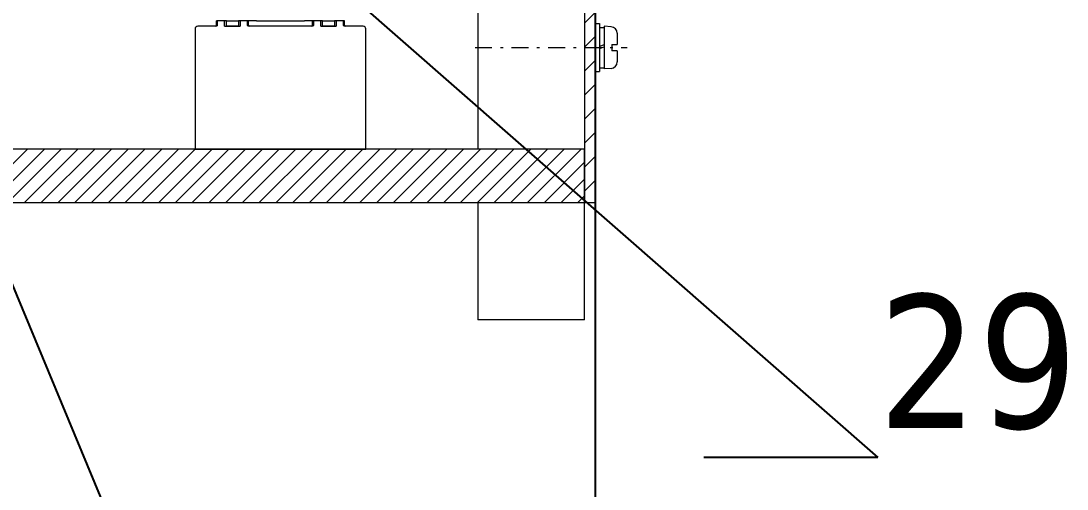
# Model space of a CAD drawing. Header units: millimetres. Extents: x 651 to 8859, y -354 to 894.
# Drawn here: x 2696.18 to 2735.39, y 49.78 to 67.32 of the extents above; entities that cross this region are included whole.
import ezdxf
from ezdxf import colors
from ezdxf.entities.mleader import LeaderData, LeaderLine
from ezdxf.math import Vec2, Vec3

# ---------------------------------------------------------------- set-up
doc = ezdxf.new("R2010")
doc.units = ezdxf.units.MM
doc.linetypes.add('DASHDOT2', pattern=[12.7, 6.35, -3.175, 0, -3.175])
doc.layers.get('0').update_dxf_attribs({"lineweight": 18})
for name, color, linetype, lineweight in [('cienka', 7, 'Continuous', 9), ('Kreskowanie (ISO)', 7, 'Continuous', 9), ('Widoczne (ISO)', 7, 'Continuous', 18), ('Widoczne wąskie (ISO)', 7, 'Continuous', 9)]:
    doc.layers.add(name, color=color, linetype=linetype, lineweight=lineweight)
doc.styles.get("Standard").update_dxf_attribs({"font": 'tahoma.ttf'})
doc.dimstyles.new('5', dxfattribs={"dimtxt": 3, "dimasz": 2.5, "dimexe": 0.18, "dimexo": 0.0625, "dimgap": 0.09, "dimtad": 0, "dimtih": 1, "dimtoh": 1, "dimdec": 0, "dimlfac": 5, "dimzin": 0, "dimdsep": 46, "dimtxsty": 'Standard', "dimcen": 0.09, "dimadec": 0, "dimazin": 0, "dimtfac": 1, "dimtdec": 0, "dimtofl": 0, "dimtmove": 0, "dimatfit": 3, "dimfxl": 1, "dimtolj": 1, "dimtzin": 0, "dimarcsym": 0})

# ---------------------------------------------------------------- blocks, each defined once
blk = doc.blocks.new('*U194')
at = {"layer": 'Widoczne wąskie (ISO)', "color": 0, "linetype": 'DASHDOT2', "ltscale": 0.1, "transparency": 16777216}
blk.add_line((-3.58, 0), (2.123, 0), dxfattribs=at)
blk = doc.blocks.new('_Dot')
at = {"color": 0, "linetype": 'ByBlock', "lineweight": -2}
blk.add_line((-0.5, 0), (-1, 0), dxfattribs=at)
at = {"color": 0, "linetype": 'ByBlock', "const_width": 0.5}
blk.add_lwpolyline([(-0.25, 0, 1), (0.25, 0, 1)], format="xyb", close=True, dxfattribs=at)
blk = doc.blocks.new('*D304')
at = {"layer": 'cienka', "color": 0, "lineweight": -2, "transparency": 16777216}
for p, q in [((2596.908, 83.338), (2596.908, 30.838)), ((2717.708, 83.338), (2717.708, 30.838)), ((2599.408, 31.018), (2653.976, 31.018)), ((2715.208, 31.018), (2660.64, 31.018))]:
    blk.add_line(p, q, dxfattribs=at)
at = {"layer": 'cienka', "color": 0, "transparency": 16777216}
for points in [[(2599.408, 31.435), (2599.408, 30.602), (2596.908, 31.018)], [(2715.208, 31.435), (2715.208, 30.602), (2717.708, 31.018)]]:
    blk.add_solid(points, dxfattribs=at)
at = {"layer": 'Defpoints', "color": 0, "transparency": 16777216}
for p in [(2596.908, 83.401), (2717.708, 83.401), (2717.708, 31.018)]:
    blk.add_point(p, dxfattribs=at)
at = {"layer": 'cienka', "color": 0, "transparency": 16777216, "insert": (2657.308, 31.018), "char_height": 3, "attachment_point": 5}
blk.add_mtext('\\A1;604', dxfattribs=at)

msp = doc.modelspace()

# ---------------------------------------------------------------- hatches: boundary and pattern name
at = {"layer": 'Kreskowanie (ISO)'}
h = msp.add_hatch(dxfattribs=at)
h.set_pattern_fill('ANSI31', color=256, scale=0.2, style=0)
h.paths.add_polyline_path([(2717.708, 106.281), (2717.308, 106.281), (2717.308, 105.081), (2717.308, 91.321), (2717.308, 89.321), (2717.308, 62.521), (2717.308, 60.521), (2717.708, 60.521)])
h = msp.add_hatch(dxfattribs=at)
h.set_pattern_fill('ANSI31', color=256, scale=0.14, style=0)
h.paths.add_polyline_path([(2597.308, 60.521), (2717.308, 60.521), (2717.308, 62.521), (2709.108, 62.521), (2702.708, 62.521), (2597.308, 62.521)])

# ---------------------------------------------------------------- linework, layer by layer
at = {"layer": 'Widoczne (ISO)'}
for p, q in [((2717.308, 106.281), (2717.308, 60.521)), ((2717.708, 60.521), (2717.708, 106.281)), ((2713.308, 75.661), (2713.308, 62.521)), ((2703.5, 67.121), (2702.808, 67.121)), ((2703.542, 67.321), (2703.508, 67.321)), ((2703.508, 67.161), (2703.508, 67.321)), ((2703.884, 67.321), (2703.542, 67.321)), ((2703.542, 67.321), (2703.542, 67.161)), ((2703.816, 67.121), (2704.4, 67.121)), ((2703.884, 67.121), (2703.884, 67.321)), ((2703.884, 67.321), (2704.331, 67.321)), ((2704.331, 67.121), (2703.884, 67.121)), ((2704.331, 67.321), (2704.331, 67.121)), ((2704.674, 67.321), (2704.331, 67.321)), ((2704.674, 67.161), (2704.674, 67.321)), ((2704.708, 67.321), (2704.674, 67.321)), ((2705.008, 67.321), (2704.708, 67.321)), ((2704.708, 67.161), (2704.708, 67.321)), ((2707.1, 67.121), (2704.716, 67.121)), ((2705.008, 67.321), (2706.808, 67.321)), ((2707.108, 67.321), (2706.808, 67.321)), ((2707.142, 67.321), (2707.108, 67.321)), ((2707.108, 67.161), (2707.108, 67.321)), ((2707.484, 67.321), (2707.142, 67.321)), ((2707.142, 67.321), (2707.142, 67.161)), ((2707.416, 67.121), (2708, 67.121)), ((2707.484, 67.121), (2707.484, 67.321)), ((2707.484, 67.321), (2707.931, 67.321)), ((2707.931, 67.121), (2707.484, 67.121)), ((2708.274, 67.321), (2707.931, 67.321)), ((2707.931, 67.321), (2707.931, 67.121)), ((2708.274, 67.161), (2708.274, 67.321)), ((2708.308, 67.321), (2708.274, 67.321)), ((2708.308, 67.161), (2708.308, 67.321)), ((2709.008, 67.121), (2708.316, 67.121)), ((2717.708, 67.221), (2717.868, 67.221)), ((2717.868, 67.221), (2717.868, 65.421)), ((2717.868, 67.076), (2718.048, 67.076)), ((2718.048, 67.121), (2718.048, 65.521)), ((2718.309, 67.098), (2718.048, 67.121)), ((2702.708, 67.021), (2702.708, 62.521)), ((2709.108, 62.521), (2709.108, 67.021)), ((2718.528, 66.859), (2718.528, 66.441)), ((2718.048, 66.422), (2717.868, 66.357)), ((2717.868, 66.285), (2718.048, 66.35)), ((2718.328, 66.441), (2718.528, 66.441)), ((2718.328, 66.441), (2718.328, 66.201)), ((2718.528, 66.201), (2718.328, 66.201)), ((2718.528, 66.201), (2718.528, 65.783)), ((2717.868, 65.566), (2718.048, 65.566)), ((2717.868, 65.566), (2718.048, 65.566)), ((2718.309, 65.543), (2718.048, 65.521)), ((2717.708, 65.421), (2717.868, 65.421)), ((2717.308, 62.521), (2597.308, 62.521)), ((2702.708, 62.521), (2709.108, 62.521)), ((2717.308, 60.521), (2717.308, 62.521)), ((2597.308, 60.521), (2717.308, 60.521)), ((2713.308, 60.521), (2713.308, 56.121)), ((2717.308, 56.121), (2717.308, 60.521)), ((2717.308, 60.521), (2717.708, 60.521)), ((2713.508, 56.121), (2713.308, 56.121)), ((2717.108, 56.121), (2713.508, 56.121)), ((2717.308, 56.121), (2717.108, 56.121))]:
    msp.add_line(p, q, dxfattribs=at)
for centre, radius, start, end in [((2702.808, 67.021), 0.1, 90, 180), ((2703.468, 67.161), 0.04, 270, 0), ((2704.748, 67.161), 0.04, 180, 270), ((2707.068, 67.161), 0.04, 270, 0), ((2708.348, 67.161), 0.04, 180, 270), ((2709.008, 67.021), 0.1, 0, 90), ((2718.288, 66.859), 0.24, 0, 85), ((2718.288, 65.783), 0.24, 275, 0)]:
    msp.add_arc(centre, radius, start, end, dxfattribs=at)
for points, knots in [([(2703.542, 67.161), (2703.542, 67.156), (2703.541, 67.15), (2703.537, 67.141), (2703.534, 67.136), (2703.526, 67.129), (2703.521, 67.126), (2703.511, 67.122), (2703.505, 67.121), (2703.5, 67.121)], [0.06081568, 0.06081568, 0.06081568, 0.06081568, 0.06808713, 0.06808713, 0.07558181, 0.07558181, 0.08333294, 0.08333294, 0.09126938, 0.09126938, 0.09126938, 0.09126938]), ([(2704.716, 67.121), (2704.711, 67.121), (2704.704, 67.122), (2704.695, 67.126), (2704.689, 67.129), (2704.682, 67.136), (2704.679, 67.141), (2704.675, 67.15), (2704.674, 67.156), (2704.674, 67.161)], [0.03036198, 0.03036198, 0.03036198, 0.03036198, 0.03829842, 0.03829842, 0.04604955, 0.04604955, 0.05354423, 0.05354423, 0.06081568, 0.06081568, 0.06081568, 0.06081568]), ([(2707.142, 67.161), (2707.142, 67.156), (2707.141, 67.15), (2707.137, 67.141), (2707.134, 67.136), (2707.126, 67.129), (2707.121, 67.126), (2707.111, 67.122), (2707.105, 67.121), (2707.1, 67.121)], [0.06081568, 0.06081568, 0.06081568, 0.06081568, 0.06808713, 0.06808713, 0.07558181, 0.07558181, 0.08333294, 0.08333294, 0.09126938, 0.09126938, 0.09126938, 0.09126938]), ([(2708.316, 67.121), (2708.311, 67.121), (2708.304, 67.122), (2708.295, 67.126), (2708.289, 67.129), (2708.282, 67.136), (2708.279, 67.141), (2708.275, 67.15), (2708.274, 67.156), (2708.274, 67.161)], [0.03036198, 0.03036198, 0.03036198, 0.03036198, 0.03829842, 0.03829842, 0.04604955, 0.04604955, 0.05354423, 0.05354423, 0.06081568, 0.06081568, 0.06081568, 0.06081568])]:
    msp.add_open_spline(points, degree=3, knots=knots, dxfattribs=at)
at = {"layer": 'Widoczne wąskie (ISO)'}
for p, q in [((2703.816, 67.121), (2703.816, 67.321)), ((2704.4, 67.321), (2704.4, 67.121)), ((2707.416, 67.121), (2707.416, 67.321)), ((2708, 67.321), (2708, 67.121))]:
    msp.add_line(p, q, dxfattribs=at)

# ---------------------------------------------------------------- block references
at = {"layer": 'Widoczne wąskie (ISO)', "linetype": 'DASHDOT2', "ltscale": 0.1}
msp.add_blockref('*U194', (2716.782, 66.321), dxfattribs=at)

# ---------------------------------------------------------------- dimensions: what is measured, and where the dimension line sits
at = {"layer": 'cienka'}
dim = msp.add_linear_dim(base=(2717.708, 31.018), p1=(2596.908, 83.401), p2=(2717.708, 83.401), dimstyle='5', dxfattribs=at)
dim.commit()
dim.dimension.update_dxf_attribs({"geometry": '*D304', "text_midpoint": (2657.308, 31.018)})

# ---------------------------------------------------------------- leaders
ml = msp.add_multileader_mtext('Standard', dxfattribs=at)
ml.set_content('35', color=256)
ml.set_leader_properties()
ml.set_arrow_properties(name='DOT')
ml.build(insert=Vec2(0, 0))
ml.multileader.update_dxf_attribs({"has_dogleg": 0, "text_left_attachment_type": 5, "text_right_attachment_type": 6, "text_top_attachment_type": 10, "dogleg_length": 0, "arrow_head_size": 1})
ctx = ml.context
ctx.base_point, ctx.char_height, ctx.arrow_head_size, ctx.landing_gap_size, ctx.plane_origin = Vec3(2702.423, 41.67), 5, 1, 0, Vec3(2742.752, 72.698)
ctx.left_attachment, ctx.right_attachment, ctx.bottom_attachment = 5, 6, 10
notes = []
notes.append((ctx, [(1, (1, 1, 0), (2702.423, 41.67), (1, 0), 0, [(0, [(2685.71, 81.78)], 0, [])])]))
ctx.mtext.insert, ctx.mtext.width, ctx.mtext.flow_direction = Vec3(2702.423, 47.774), 5.83274, 5
ml = msp.add_multileader_mtext('Standard', dxfattribs=at)
ml.set_content('29', color=256)
ml.set_leader_properties()
ml.set_arrow_properties(name='DOT')
ml.build(insert=Vec2(0, 0))
ml.multileader.update_dxf_attribs({"has_dogleg": 0, "text_left_attachment_type": 5, "text_right_attachment_type": 6, "text_top_attachment_type": 10, "dogleg_length": 0, "arrow_head_size": 1})
ctx = ml.context
ctx.base_point, ctx.char_height, ctx.arrow_head_size, ctx.landing_gap_size, ctx.plane_origin = Vec3(2728.303, 50.967), 5, 1, 0, Vec3(2801.442, 123.319)
ctx.left_attachment, ctx.right_attachment, ctx.bottom_attachment = 5, 6, 10
notes.append((ctx, [(1, (1, 1, 0), (2728.303, 50.967), (1, 0), 0, [(0, [(2707.835, 68.896)], 0, [])])]))
ctx.mtext.insert, ctx.mtext.width, ctx.mtext.flow_direction = Vec3(2728.303, 57.071), 6.46407, 5
for ctx, leaders in notes:
    for number, flags, end, landing, length, lines in leaders:
        leader = LeaderData()
        leader.index, (leader.has_last_leader_line, leader.has_dogleg_vector, leader.attachment_direction) = number, flags
        leader.last_leader_point, leader.dogleg_vector, leader.dogleg_length = Vec3(end), Vec3(landing), length
        for number, points, colour, breaks in lines:
            line = LeaderLine()
            line.index, line.vertices, line.color, line.breaks = number, Vec3.list(points), colors.encode_raw_color(colour), breaks
            leader.lines.append(line)
        ctx.leaders.append(leader)

doc.saveas('drawing.dxf')
